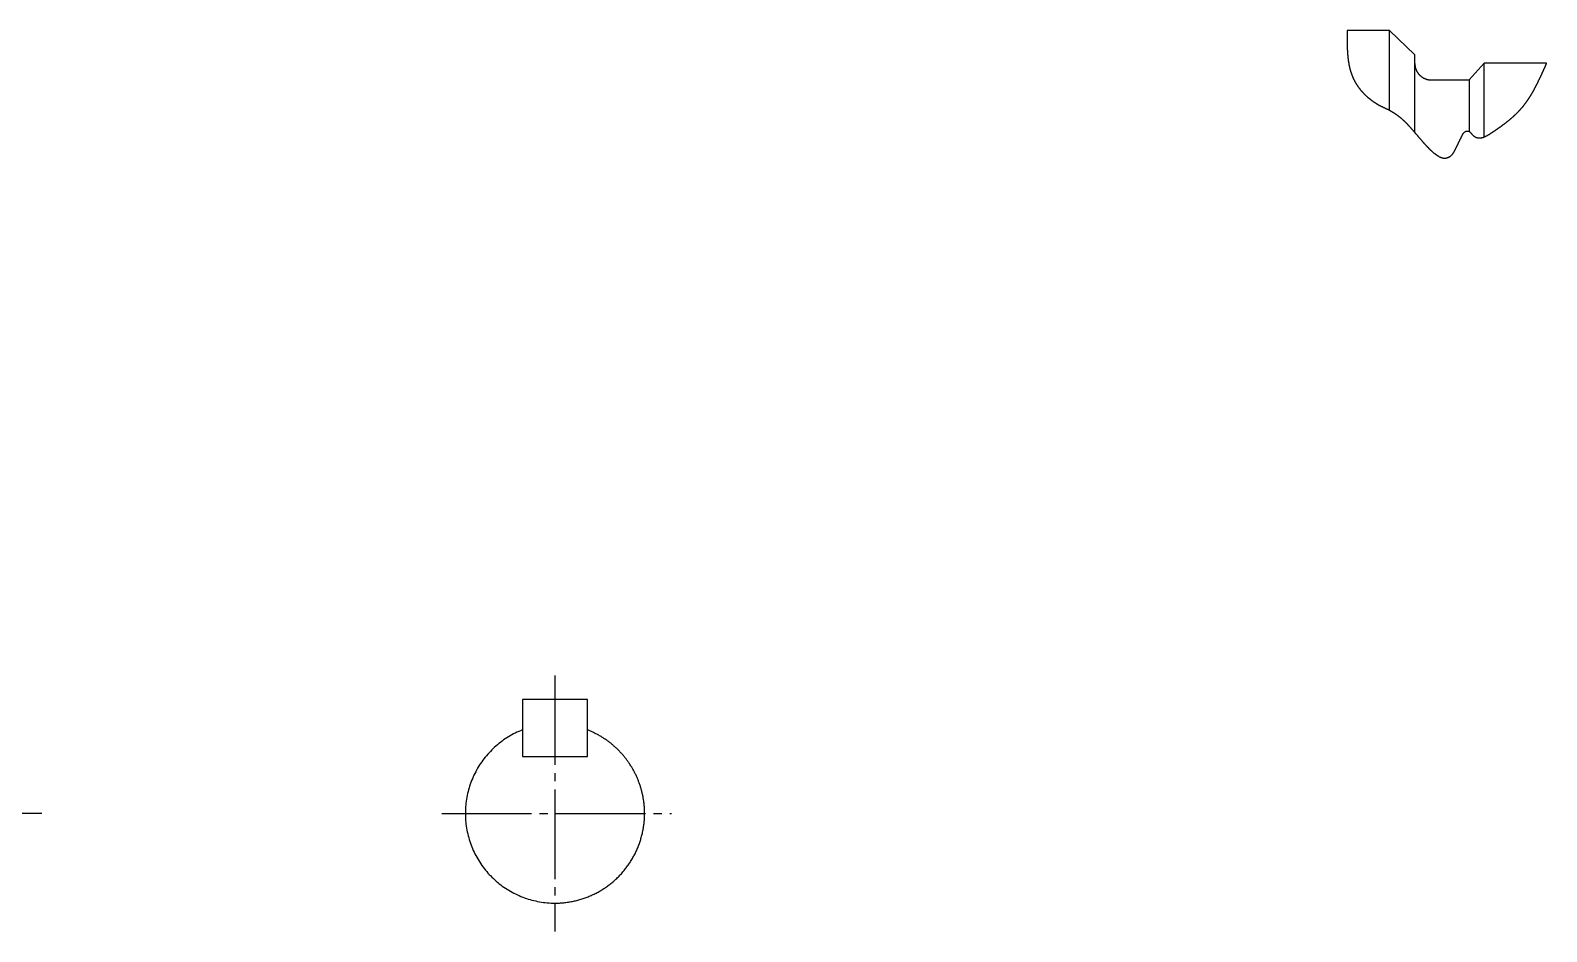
# Model space of a CAD drawing. Extents: x 0 to 671, y 0 to 384.
# Drawn here: x 447 to 633.1, y 50.5 to 161.1 of the extents above; entities that cross this region are included whole.
import ezdxf

# ---------------------------------------------------------------- set-up
doc = ezdxf.new("R2010")
doc.units = 0
doc.linetypes.add('DASH_CENTER', pattern=[14, 11, -1, 1, -1])
doc.layers.get('0').update_dxf_attribs({"linetype": 'CONTINUOUS'})

msp = doc.modelspace()

# ---------------------------------------------------------------- linework, layer by layer
at = {"color": 2, "linetype": 'CONTINUOUS'}
for p, q in [((608.63, 160.17), (608.62, 160.13)), ((608.62, 160.13), (608.62, 160.09)), ((608.62, 160.09), (608.62, 160.05)), ((608.64, 160.9), (608.63, 160.86)), ((608.63, 160.86), (608.63, 160.82)), ((608.63, 160.82), (608.63, 160.78)), ((608.63, 160.78), (608.63, 160.74)), ((608.63, 160.74), (608.63, 160.7)), ((608.63, 160.7), (608.63, 160.66)), ((608.63, 160.66), (608.63, 160.62)), ((608.63, 160.62), (608.63, 160.58)), ((608.63, 160.58), (608.63, 160.54)), ((608.63, 160.54), (608.63, 160.5)), ((608.63, 160.5), (608.63, 160.46)), ((608.63, 160.46), (608.63, 160.42)), ((608.63, 160.42), (608.63, 160.37)), ((608.63, 160.37), (608.63, 160.33)), ((608.63, 160.33), (608.63, 160.29)), ((608.63, 160.29), (608.63, 160.25)), ((608.63, 160.25), (608.63, 160.21)), ((608.63, 160.21), (608.63, 160.17)), ((608.64, 161.1), (608.64, 161.06)), ((608.64, 161.06), (608.64, 161.02)), ((608.64, 161.02), (608.64, 160.98)), ((608.64, 160.98), (608.64, 160.94)), ((608.64, 160.94), (608.64, 160.9)), ((608.62, 160.05), (608.62, 160.01)), ((608.62, 160.01), (608.62, 159.97)), ((608.62, 159.97), (608.62, 159.93)), ((608.62, 159.93), (608.62, 159.89)), ((608.62, 159.89), (608.62, 159.85)), ((608.62, 159.85), (608.62, 159.81)), ((608.62, 159.81), (608.62, 159.77)), ((608.62, 159.77), (608.62, 159.73)), ((608.62, 159.73), (608.62, 159.69)), ((608.62, 159.69), (608.62, 159.65)), ((608.62, 159.65), (608.62, 159.61)), ((608.62, 159.61), (608.62, 159.56)), ((608.62, 159.56), (608.62, 159.52)), ((608.62, 159.52), (608.62, 159.48)), ((608.62, 159.48), (608.63, 159.44)), ((608.63, 159.44), (608.63, 159.4)), ((608.63, 159.4), (608.63, 159.36)), ((608.63, 159.36), (608.63, 159.32)), ((608.63, 159.32), (608.63, 159.28)), ((608.63, 159.28), (608.63, 159.24)), ((608.63, 159.24), (608.63, 159.2)), ((608.63, 159.2), (608.63, 159.16)), ((608.63, 159.16), (608.63, 159.12)), ((608.63, 159.12), (608.63, 159.08)), ((608.63, 159.08), (608.63, 159.04)), ((608.63, 159.04), (608.63, 159)), ((608.63, 159), (608.64, 158.96)), ((608.64, 158.96), (608.64, 158.92)), ((608.64, 158.92), (608.64, 158.88)), ((608.64, 158.88), (608.64, 158.84)), ((608.64, 158.84), (608.64, 158.79)), ((608.64, 158.79), (608.64, 158.75)), ((608.64, 158.75), (608.64, 158.71)), ((608.64, 158.71), (608.65, 158.67)), ((608.65, 158.67), (608.65, 158.63)), ((608.65, 158.63), (608.65, 158.59)), ((608.65, 158.59), (608.65, 158.55)), ((608.65, 158.55), (608.65, 158.51)), ((608.65, 158.51), (608.66, 158.47)), ((608.66, 158.47), (608.66, 158.43)), ((608.66, 158.43), (608.66, 158.39)), ((608.66, 158.39), (608.66, 158.35)), ((608.66, 158.35), (608.67, 158.31)), ((608.67, 158.31), (608.67, 158.27)), ((608.67, 158.27), (608.67, 158.23)), ((608.67, 158.23), (608.68, 158.19)), ((608.68, 158.19), (608.68, 158.15)), ((608.68, 158.15), (608.68, 158.11)), ((608.68, 158.11), (608.69, 158.07)), ((608.69, 158.07), (608.69, 158.03)), ((608.69, 158.03), (608.69, 157.99)), ((608.69, 157.99), (608.7, 157.95)), ((608.7, 157.95), (608.7, 157.91)), ((608.7, 157.91), (608.7, 157.86)), ((608.7, 157.86), (608.71, 157.82)), ((608.71, 157.82), (608.71, 157.78)), ((608.71, 157.78), (608.72, 157.74)), ((608.72, 157.74), (608.72, 157.7)), ((608.72, 157.7), (608.73, 157.66)), ((608.73, 157.66), (608.73, 157.62)), ((608.73, 157.62), (608.74, 157.58)), ((608.74, 157.58), (608.74, 157.54)), ((608.74, 157.54), (608.75, 157.5)), ((608.75, 157.5), (608.75, 157.46)), ((608.75, 157.46), (608.76, 157.42)), ((608.76, 157.42), (608.76, 157.38)), ((608.76, 157.38), (608.77, 157.34)), ((608.77, 157.34), (608.78, 157.3)), ((608.78, 157.3), (608.78, 157.26)), ((608.78, 157.26), (608.79, 157.22)), ((608.79, 157.22), (608.79, 157.18)), ((608.79, 157.18), (608.8, 157.14)), ((608.8, 157.14), (608.81, 157.1)), ((608.81, 157.1), (608.82, 157.06)), ((608.82, 157.06), (608.82, 157.02)), ((608.82, 157.02), (608.83, 156.98)), ((608.83, 156.98), (608.84, 156.94)), ((608.84, 156.94), (608.85, 156.9)), ((608.85, 156.9), (608.85, 156.86)), ((608.85, 156.86), (608.86, 156.82)), ((608.86, 156.82), (608.87, 156.78)), ((608.87, 156.78), (608.88, 156.74)), ((608.88, 156.74), (608.89, 156.7)), ((608.89, 156.7), (608.9, 156.66)), ((608.9, 156.66), (608.9, 156.62)), ((608.9, 156.62), (608.91, 156.58)), ((608.91, 156.58), (608.92, 156.54)), ((608.92, 156.54), (608.93, 156.5)), ((608.93, 156.5), (608.94, 156.47)), ((608.94, 156.47), (608.95, 156.43)), ((608.95, 156.43), (608.96, 156.39)), ((608.96, 156.39), (608.97, 156.35)), ((608.97, 156.35), (608.98, 156.31)), ((632.78, 156.33), (632.8, 156.36)), ((632.8, 156.36), (632.82, 156.4)), ((632.82, 156.4), (632.83, 156.44)), ((632.83, 156.44), (632.85, 156.48)), ((632.85, 156.48), (632.87, 156.51)), ((632.87, 156.51), (632.88, 156.55)), ((632.88, 156.55), (632.9, 156.59)), ((632.9, 156.59), (632.91, 156.62)), ((632.91, 156.62), (632.93, 156.66)), ((632.93, 156.66), (632.95, 156.7)), ((632.95, 156.7), (632.96, 156.73)), ((632.96, 156.73), (632.98, 156.77)), ((632.98, 156.77), (633, 156.81)), ((633, 156.81), (633.01, 156.84)), ((633.01, 156.84), (633.03, 156.88)), ((633.03, 156.88), (633.05, 156.92)), ((633.05, 156.92), (633.06, 156.96)), ((633.06, 156.96), (633.08, 156.99)), ((633.08, 156.99), (633.1, 157.03)), ((633.1, 157.03), (633.11, 157.07)), ((608.98, 156.31), (608.99, 156.27)), ((608.99, 156.27), (609.01, 156.23)), ((609.01, 156.23), (609.02, 156.19)), ((609.02, 156.19), (609.03, 156.15)), ((609.03, 156.15), (609.04, 156.11)), ((609.04, 156.11), (609.05, 156.07)), ((609.05, 156.07), (609.06, 156.03)), ((609.06, 156.03), (609.08, 156)), ((609.08, 156), (609.09, 155.96)), ((609.09, 155.96), (609.1, 155.92)), ((609.1, 155.92), (609.11, 155.88)), ((609.11, 155.88), (609.13, 155.84)), ((609.13, 155.84), (609.14, 155.8)), ((609.14, 155.8), (609.15, 155.76)), ((609.15, 155.76), (609.17, 155.73)), ((609.17, 155.73), (609.18, 155.69)), ((609.18, 155.69), (609.19, 155.65)), ((609.19, 155.65), (609.21, 155.61)), ((609.21, 155.61), (609.22, 155.57)), ((609.22, 155.57), (609.24, 155.54)), ((609.24, 155.54), (609.25, 155.5)), ((609.25, 155.5), (609.27, 155.46)), ((609.27, 155.46), (609.28, 155.42)), ((609.28, 155.42), (609.3, 155.39)), ((609.3, 155.39), (609.32, 155.35)), ((609.32, 155.35), (609.33, 155.31)), ((609.33, 155.31), (609.35, 155.27)), ((609.35, 155.27), (609.37, 155.24)), ((609.37, 155.24), (609.38, 155.2)), ((609.38, 155.2), (609.4, 155.16)), ((609.4, 155.16), (609.42, 155.13)), ((609.42, 155.13), (609.43, 155.09)), ((609.43, 155.09), (609.45, 155.05)), ((609.45, 155.05), (609.47, 155.02)), ((609.47, 155.02), (609.49, 154.98)), ((609.49, 154.98), (609.51, 154.95)), ((609.51, 154.95), (609.53, 154.91)), ((609.53, 154.91), (609.54, 154.87)), ((609.54, 154.87), (609.56, 154.84)), ((609.56, 154.84), (609.58, 154.8)), ((609.58, 154.8), (609.6, 154.77)), ((609.6, 154.77), (609.62, 154.73)), ((609.62, 154.73), (609.64, 154.7)), ((609.64, 154.7), (609.66, 154.66)), ((609.66, 154.66), (609.68, 154.63)), ((609.68, 154.63), (609.71, 154.59)), ((609.71, 154.59), (609.73, 154.56)), ((609.73, 154.56), (609.75, 154.52)), ((609.75, 154.52), (609.77, 154.49)), ((609.77, 154.49), (609.79, 154.45)), ((631.9, 154.46), (631.92, 154.5)), ((631.92, 154.5), (631.93, 154.53)), ((631.93, 154.53), (631.95, 154.57)), ((631.95, 154.57), (631.97, 154.61)), ((631.97, 154.61), (631.99, 154.64)), ((631.99, 154.64), (632.01, 154.68)), ((632.01, 154.68), (632.02, 154.71)), ((632.02, 154.71), (632.04, 154.75)), ((632.04, 154.75), (632.06, 154.79)), ((632.06, 154.79), (632.08, 154.82)), ((632.08, 154.82), (632.1, 154.86)), ((632.1, 154.86), (632.11, 154.9)), ((632.11, 154.9), (632.13, 154.93)), ((632.13, 154.93), (632.15, 154.97)), ((632.15, 154.97), (632.17, 155.01)), ((632.17, 155.01), (632.19, 155.04)), ((632.19, 155.04), (632.2, 155.08)), ((632.2, 155.08), (632.22, 155.12)), ((632.22, 155.12), (632.24, 155.15)), ((632.24, 155.15), (632.26, 155.19)), ((632.26, 155.19), (632.27, 155.22)), ((632.27, 155.22), (632.29, 155.26)), ((632.29, 155.26), (632.31, 155.3)), ((632.31, 155.3), (632.32, 155.33)), ((632.32, 155.33), (632.34, 155.37)), ((632.34, 155.37), (632.36, 155.41)), ((632.36, 155.41), (632.38, 155.44)), ((632.38, 155.44), (632.39, 155.48)), ((632.39, 155.48), (632.41, 155.52)), ((632.41, 155.52), (632.43, 155.55)), ((632.43, 155.55), (632.45, 155.59)), ((632.45, 155.59), (632.46, 155.63)), ((632.46, 155.63), (632.48, 155.66)), ((632.48, 155.66), (632.5, 155.7)), ((632.5, 155.7), (632.51, 155.74)), ((632.51, 155.74), (632.53, 155.77)), ((632.53, 155.77), (632.55, 155.81)), ((632.55, 155.81), (632.56, 155.85)), ((632.56, 155.85), (632.58, 155.89)), ((632.58, 155.89), (632.6, 155.92)), ((632.6, 155.92), (632.61, 155.96)), ((632.61, 155.96), (632.63, 156)), ((632.63, 156), (632.65, 156.03)), ((632.65, 156.03), (632.67, 156.07)), ((632.67, 156.07), (632.68, 156.11)), ((632.68, 156.11), (632.7, 156.14)), ((632.7, 156.14), (632.72, 156.18)), ((632.72, 156.18), (632.73, 156.22)), ((632.73, 156.22), (632.75, 156.25)), ((632.75, 156.25), (632.77, 156.29)), ((632.77, 156.29), (632.78, 156.33)), ((609.79, 154.45), (609.81, 154.42)), ((609.81, 154.42), (609.84, 154.39)), ((609.84, 154.39), (609.86, 154.35)), ((609.86, 154.35), (609.88, 154.32)), ((609.88, 154.32), (609.9, 154.28)), ((609.9, 154.28), (609.93, 154.25)), ((609.93, 154.25), (609.95, 154.22)), ((609.95, 154.22), (609.97, 154.18)), ((609.97, 154.18), (610, 154.15)), ((610, 154.15), (610.02, 154.12)), ((610.02, 154.12), (610.05, 154.09)), ((610.05, 154.09), (610.07, 154.05)), ((610.07, 154.05), (610.09, 154.02)), ((610.09, 154.02), (610.12, 153.99)), ((610.12, 153.99), (610.14, 153.96)), ((610.14, 153.96), (610.17, 153.92)), ((610.17, 153.92), (610.19, 153.89)), ((610.19, 153.89), (610.22, 153.86)), ((610.22, 153.86), (610.24, 153.83)), ((610.24, 153.83), (610.27, 153.8)), ((610.27, 153.8), (610.3, 153.77)), ((610.3, 153.77), (610.32, 153.73)), ((610.32, 153.73), (610.35, 153.7)), ((610.35, 153.7), (610.38, 153.67)), ((610.38, 153.67), (610.4, 153.64)), ((610.4, 153.64), (610.43, 153.61)), ((610.43, 153.61), (610.46, 153.58)), ((610.46, 153.58), (610.48, 153.55)), ((610.48, 153.55), (610.51, 153.52)), ((610.51, 153.52), (610.54, 153.49)), ((610.54, 153.49), (610.57, 153.46)), ((610.57, 153.46), (610.59, 153.43)), ((610.59, 153.43), (610.62, 153.4)), ((610.62, 153.4), (610.65, 153.37)), ((610.65, 153.37), (610.68, 153.34)), ((610.68, 153.34), (610.71, 153.31)), ((610.71, 153.31), (610.74, 153.28)), ((610.74, 153.28), (610.76, 153.25)), ((610.76, 153.25), (610.79, 153.23)), ((610.79, 153.23), (610.82, 153.2)), ((610.82, 153.2), (610.85, 153.17)), ((610.85, 153.17), (610.88, 153.14)), ((610.88, 153.14), (610.91, 153.11)), ((610.91, 153.11), (610.94, 153.08)), ((610.94, 153.08), (610.97, 153.06)), ((610.97, 153.06), (611, 153.03)), ((611, 153.03), (611.03, 153)), ((611.03, 153), (611.06, 152.97)), ((611.06, 152.97), (611.09, 152.95)), ((611.09, 152.95), (611.12, 152.92)), ((611.12, 152.92), (611.15, 152.89)), ((611.15, 152.89), (611.18, 152.87)), ((611.18, 152.87), (611.21, 152.84)), ((611.21, 152.84), (611.25, 152.81)), ((611.25, 152.81), (611.28, 152.79)), ((611.28, 152.79), (611.31, 152.76)), ((611.31, 152.76), (611.34, 152.74)), ((611.34, 152.74), (611.37, 152.71)), ((611.37, 152.71), (611.4, 152.69)), ((611.4, 152.69), (611.43, 152.66)), ((611.43, 152.66), (611.47, 152.63)), ((611.47, 152.63), (611.5, 152.61)), ((630.82, 152.6), (630.85, 152.63)), ((630.85, 152.63), (630.87, 152.66)), ((630.87, 152.66), (630.89, 152.7)), ((630.89, 152.7), (630.91, 152.73)), ((630.91, 152.73), (630.93, 152.77)), ((630.93, 152.77), (630.96, 152.8)), ((630.96, 152.8), (630.98, 152.83)), ((630.98, 152.83), (631, 152.87)), ((631, 152.87), (631.02, 152.9)), ((631.02, 152.9), (631.04, 152.94)), ((631.04, 152.94), (631.07, 152.97)), ((631.07, 152.97), (631.09, 153.01)), ((631.09, 153.01), (631.11, 153.04)), ((631.11, 153.04), (631.13, 153.07)), ((631.13, 153.07), (631.15, 153.11)), ((631.15, 153.11), (631.17, 153.14)), ((631.17, 153.14), (631.19, 153.18)), ((631.19, 153.18), (631.21, 153.21)), ((631.21, 153.21), (631.23, 153.25)), ((631.23, 153.25), (631.26, 153.28)), ((631.26, 153.28), (631.28, 153.32)), ((631.28, 153.32), (631.3, 153.35)), ((631.3, 153.35), (631.32, 153.39)), ((631.32, 153.39), (631.34, 153.42)), ((631.34, 153.42), (631.36, 153.46)), ((631.36, 153.46), (631.38, 153.49)), ((631.38, 153.49), (631.4, 153.53)), ((631.4, 153.53), (631.42, 153.56)), ((631.42, 153.56), (631.44, 153.6)), ((631.44, 153.6), (631.46, 153.64)), ((631.46, 153.64), (631.48, 153.67)), ((631.48, 153.67), (631.5, 153.71)), ((631.5, 153.71), (631.52, 153.74)), ((631.52, 153.74), (631.54, 153.78)), ((631.54, 153.78), (631.56, 153.81)), ((631.56, 153.81), (631.58, 153.85)), ((631.58, 153.85), (631.6, 153.88)), ((631.6, 153.88), (631.61, 153.92)), ((631.61, 153.92), (631.63, 153.96)), ((631.63, 153.96), (631.65, 153.99)), ((631.65, 153.99), (631.67, 154.03)), ((631.67, 154.03), (631.69, 154.06)), ((631.69, 154.06), (631.71, 154.1)), ((631.71, 154.1), (631.73, 154.14)), ((631.73, 154.14), (631.75, 154.17)), ((631.75, 154.17), (631.77, 154.21)), ((631.77, 154.21), (631.79, 154.24)), ((631.79, 154.24), (631.8, 154.28)), ((631.8, 154.28), (631.82, 154.32)), ((631.82, 154.32), (631.84, 154.35)), ((631.84, 154.35), (631.86, 154.39)), ((631.86, 154.39), (631.88, 154.42)), ((631.88, 154.42), (631.9, 154.46)), ((611.5, 152.61), (611.53, 152.59)), ((611.53, 152.59), (611.56, 152.56)), ((611.56, 152.56), (611.6, 152.54)), ((611.6, 152.54), (611.63, 152.51)), ((611.63, 152.51), (611.66, 152.49)), ((611.66, 152.49), (611.69, 152.46)), ((611.69, 152.46), (611.73, 152.44)), ((611.73, 152.44), (611.76, 152.42)), ((611.76, 152.42), (611.79, 152.39)), ((611.79, 152.39), (611.83, 152.37)), ((611.83, 152.37), (611.86, 152.35)), ((611.86, 152.35), (611.89, 152.32)), ((611.89, 152.32), (611.93, 152.3)), ((611.93, 152.3), (611.96, 152.28)), ((611.96, 152.28), (611.99, 152.26)), ((611.99, 152.26), (612.03, 152.23)), ((612.03, 152.23), (612.06, 152.21)), ((612.06, 152.21), (612.1, 152.19)), ((612.1, 152.19), (612.13, 152.17)), ((612.13, 152.17), (612.17, 152.15)), ((612.17, 152.15), (612.2, 152.13)), ((612.2, 152.13), (612.24, 152.1)), ((612.24, 152.1), (612.27, 152.08)), ((612.27, 152.08), (612.3, 152.06)), ((612.3, 152.06), (612.34, 152.04)), ((612.34, 152.04), (612.37, 152.02)), ((612.37, 152.02), (612.41, 152)), ((612.41, 152), (612.45, 151.98)), ((612.45, 151.98), (612.48, 151.96)), ((612.48, 151.96), (612.52, 151.94)), ((612.52, 151.94), (612.55, 151.92)), ((612.55, 151.92), (612.59, 151.9)), ((612.59, 151.9), (612.62, 151.89)), ((612.62, 151.89), (612.66, 151.87)), ((612.66, 151.87), (612.69, 151.85)), ((612.69, 151.85), (612.73, 151.83)), ((612.73, 151.83), (612.77, 151.81)), ((612.77, 151.81), (612.8, 151.79)), ((612.8, 151.79), (612.84, 151.77)), ((612.84, 151.77), (612.88, 151.76)), ((612.88, 151.76), (612.91, 151.74)), ((612.91, 151.74), (612.95, 151.72)), ((612.95, 151.72), (612.98, 151.7)), ((612.98, 151.7), (613.02, 151.69)), ((613.02, 151.69), (613.06, 151.67)), ((613.06, 151.67), (613.09, 151.65)), ((613.09, 151.65), (613.13, 151.63)), ((613.13, 151.63), (613.17, 151.62)), ((613.17, 151.62), (613.2, 151.6)), ((613.2, 151.6), (613.24, 151.58)), ((613.24, 151.58), (613.28, 151.56)), ((613.28, 151.56), (613.31, 151.55)), ((613.31, 151.55), (613.35, 151.53)), ((613.35, 151.53), (613.39, 151.51)), ((613.39, 151.51), (613.42, 151.49)), ((613.42, 151.49), (613.46, 151.48)), ((613.46, 151.48), (613.5, 151.46)), ((613.5, 151.46), (613.53, 151.44)), ((613.53, 151.44), (613.57, 151.42)), ((613.57, 151.42), (613.61, 151.41)), ((613.61, 151.41), (613.64, 151.39)), ((613.64, 151.39), (613.68, 151.37)), ((613.68, 151.37), (613.71, 151.35)), ((613.71, 151.35), (613.75, 151.33)), ((613.75, 151.33), (613.79, 151.31)), ((613.79, 151.31), (613.82, 151.29)), ((613.82, 151.29), (613.86, 151.28)), ((613.86, 151.28), (613.89, 151.26)), ((613.89, 151.26), (613.93, 151.24)), ((613.93, 151.24), (613.96, 151.22)), ((613.96, 151.22), (614, 151.2)), ((614, 151.2), (614.04, 151.18)), ((614.04, 151.18), (614.07, 151.16)), ((614.07, 151.16), (614.11, 151.14)), ((614.11, 151.14), (614.14, 151.12)), ((614.14, 151.12), (614.17, 151.09)), ((614.17, 151.09), (614.21, 151.07)), ((614.21, 151.07), (614.24, 151.05)), ((614.24, 151.05), (614.28, 151.03)), ((614.28, 151.03), (614.31, 151.01)), ((614.31, 151.01), (614.35, 150.99)), ((614.35, 150.99), (614.38, 150.96)), ((614.38, 150.96), (614.41, 150.94)), ((614.41, 150.94), (614.45, 150.92)), ((614.45, 150.92), (614.48, 150.9)), ((614.48, 150.9), (614.52, 150.87)), ((614.52, 150.87), (614.55, 150.85)), ((614.55, 150.85), (614.58, 150.83)), ((614.58, 150.83), (614.62, 150.81)), ((614.62, 150.81), (614.65, 150.78)), ((614.65, 150.78), (614.68, 150.76)), ((614.68, 150.76), (614.72, 150.73)), ((629.25, 150.75), (629.28, 150.78)), ((629.28, 150.78), (629.31, 150.8)), ((629.31, 150.8), (629.34, 150.83)), ((629.34, 150.83), (629.37, 150.86)), ((629.37, 150.86), (629.4, 150.89)), ((629.4, 150.89), (629.43, 150.92)), ((629.43, 150.92), (629.46, 150.95)), ((629.46, 150.95), (629.48, 150.97)), ((629.48, 150.97), (629.51, 151)), ((629.51, 151), (629.54, 151.03)), ((629.54, 151.03), (629.57, 151.06)), ((629.57, 151.06), (629.6, 151.09)), ((629.6, 151.09), (629.63, 151.12)), ((629.63, 151.12), (629.66, 151.15)), ((629.66, 151.15), (629.68, 151.18)), ((629.68, 151.18), (629.71, 151.21)), ((629.71, 151.21), (629.74, 151.24)), ((629.74, 151.24), (629.77, 151.27)), ((629.77, 151.27), (629.79, 151.29)), ((629.79, 151.29), (629.82, 151.32)), ((629.82, 151.32), (629.85, 151.35)), ((629.85, 151.35), (629.88, 151.38)), ((629.88, 151.38), (629.9, 151.41)), ((629.9, 151.41), (629.93, 151.44)), ((629.93, 151.44), (629.96, 151.48)), ((629.96, 151.48), (629.98, 151.51)), ((629.98, 151.51), (630.01, 151.54)), ((630.01, 151.54), (630.04, 151.57)), ((630.04, 151.57), (630.06, 151.6)), ((630.06, 151.6), (630.09, 151.63)), ((630.09, 151.63), (630.12, 151.66)), ((630.12, 151.66), (630.14, 151.69)), ((630.14, 151.69), (630.17, 151.72)), ((630.17, 151.72), (630.19, 151.75)), ((630.19, 151.75), (630.22, 151.78)), ((630.22, 151.78), (630.25, 151.81)), ((630.25, 151.81), (630.27, 151.85)), ((630.27, 151.85), (630.3, 151.88)), ((630.3, 151.88), (630.32, 151.91)), ((630.32, 151.91), (630.35, 151.94)), ((630.35, 151.94), (630.37, 151.97)), ((630.37, 151.97), (630.4, 152.01)), ((630.4, 152.01), (630.42, 152.04)), ((630.42, 152.04), (630.45, 152.07)), ((630.45, 152.07), (630.47, 152.1)), ((630.47, 152.1), (630.49, 152.13)), ((630.49, 152.13), (630.52, 152.17)), ((630.52, 152.17), (630.54, 152.2)), ((630.54, 152.2), (630.57, 152.23)), ((630.57, 152.23), (630.59, 152.26)), ((630.59, 152.26), (630.61, 152.3)), ((630.61, 152.3), (630.64, 152.33)), ((630.64, 152.33), (630.66, 152.36)), ((630.66, 152.36), (630.69, 152.4)), ((630.69, 152.4), (630.71, 152.43)), ((630.71, 152.43), (630.73, 152.46)), ((630.73, 152.46), (630.75, 152.5)), ((630.75, 152.5), (630.78, 152.53)), ((630.78, 152.53), (630.8, 152.56)), ((630.8, 152.56), (630.82, 152.6)), ((614.72, 150.73), (614.75, 150.71)), ((614.75, 150.71), (614.78, 150.69)), ((614.78, 150.69), (614.81, 150.66)), ((614.81, 150.66), (614.85, 150.64)), ((614.85, 150.64), (614.88, 150.61)), ((614.88, 150.61), (614.91, 150.59)), ((614.91, 150.59), (614.94, 150.56)), ((614.94, 150.56), (614.98, 150.54)), ((614.98, 150.54), (615.01, 150.51)), ((615.01, 150.51), (615.04, 150.49)), ((615.04, 150.49), (615.07, 150.46)), ((615.07, 150.46), (615.1, 150.44)), ((615.1, 150.44), (615.13, 150.41)), ((615.13, 150.41), (615.16, 150.39)), ((615.16, 150.39), (615.2, 150.36)), ((615.2, 150.36), (615.23, 150.33)), ((615.23, 150.33), (615.26, 150.31)), ((615.26, 150.31), (615.29, 150.28)), ((615.29, 150.28), (615.32, 150.25)), ((615.32, 150.25), (615.35, 150.23)), ((615.35, 150.23), (615.38, 150.2)), ((615.38, 150.2), (615.41, 150.17)), ((615.41, 150.17), (615.44, 150.15)), ((615.44, 150.15), (615.47, 150.12)), ((615.47, 150.12), (615.5, 150.09)), ((615.5, 150.09), (615.53, 150.06)), ((615.53, 150.06), (615.56, 150.04)), ((615.56, 150.04), (615.59, 150.01)), ((615.59, 150.01), (615.62, 149.98)), ((615.62, 149.98), (615.65, 149.95)), ((615.65, 149.95), (615.68, 149.92)), ((615.68, 149.92), (615.71, 149.9)), ((615.71, 149.9), (615.74, 149.87)), ((615.74, 149.87), (615.77, 149.84)), ((615.77, 149.84), (615.79, 149.81)), ((615.79, 149.81), (615.82, 149.78)), ((615.82, 149.78), (615.85, 149.75)), ((615.85, 149.75), (615.88, 149.73)), ((615.88, 149.73), (615.91, 149.7)), ((615.91, 149.7), (615.94, 149.67)), ((615.94, 149.67), (615.97, 149.64)), ((615.97, 149.64), (615.99, 149.61)), ((615.99, 149.61), (616.02, 149.58)), ((616.02, 149.58), (616.05, 149.55)), ((616.05, 149.55), (616.08, 149.52)), ((616.08, 149.52), (616.11, 149.49)), ((616.11, 149.49), (616.13, 149.46)), ((616.13, 149.46), (616.16, 149.43)), ((616.16, 149.43), (616.19, 149.4)), ((616.19, 149.4), (616.22, 149.37)), ((616.22, 149.37), (616.24, 149.34)), ((616.24, 149.34), (616.27, 149.31)), ((616.27, 149.31), (616.3, 149.28)), ((616.3, 149.28), (616.33, 149.25)), ((616.33, 149.25), (616.35, 149.22)), ((616.35, 149.22), (616.38, 149.19)), ((616.38, 149.19), (616.41, 149.16)), ((616.41, 149.16), (616.43, 149.13)), ((616.43, 149.13), (616.46, 149.1)), ((616.46, 149.1), (616.49, 149.07)), ((616.49, 149.07), (616.51, 149.04)), ((616.51, 149.04), (616.54, 149.01)), ((616.54, 149.01), (616.57, 148.98)), ((616.57, 148.98), (616.6, 148.95)), ((616.6, 148.95), (616.62, 148.92)), ((616.62, 148.92), (616.65, 148.89)), ((626.9, 148.89), (626.93, 148.92)), ((626.93, 148.92), (626.96, 148.94)), ((626.96, 148.94), (627, 148.96)), ((627, 148.96), (627.03, 148.98)), ((627.03, 148.98), (627.06, 149.01)), ((627.06, 149.01), (627.1, 149.03)), ((627.1, 149.03), (627.13, 149.05)), ((627.13, 149.05), (627.16, 149.08)), ((627.16, 149.08), (627.2, 149.1)), ((627.2, 149.1), (627.23, 149.12)), ((627.23, 149.12), (627.26, 149.15)), ((627.26, 149.15), (627.29, 149.17)), ((627.29, 149.17), (627.33, 149.19)), ((627.33, 149.19), (627.36, 149.22)), ((627.36, 149.22), (627.39, 149.24)), ((627.39, 149.24), (627.43, 149.26)), ((627.43, 149.26), (627.46, 149.29)), ((627.46, 149.29), (627.49, 149.31)), ((627.49, 149.31), (627.53, 149.34)), ((627.53, 149.34), (627.56, 149.36)), ((627.56, 149.36), (627.59, 149.38)), ((627.59, 149.38), (627.62, 149.41)), ((627.62, 149.41), (627.66, 149.43)), ((627.66, 149.43), (627.69, 149.45)), ((627.69, 149.45), (627.72, 149.48)), ((627.72, 149.48), (627.75, 149.5)), ((627.75, 149.5), (627.79, 149.53)), ((627.79, 149.53), (627.82, 149.55)), ((627.82, 149.55), (627.85, 149.58)), ((627.85, 149.58), (627.88, 149.6)), ((627.88, 149.6), (627.92, 149.62)), ((627.92, 149.62), (627.95, 149.65)), ((627.95, 149.65), (627.98, 149.67)), ((627.98, 149.67), (628.01, 149.7)), ((628.01, 149.7), (628.05, 149.72)), ((628.05, 149.72), (628.08, 149.75)), ((628.08, 149.75), (628.11, 149.77)), ((628.11, 149.77), (628.14, 149.8)), ((628.14, 149.8), (628.17, 149.82)), ((628.17, 149.82), (628.21, 149.85)), ((628.21, 149.85), (628.24, 149.87)), ((628.24, 149.87), (628.27, 149.9)), ((628.27, 149.9), (628.3, 149.92)), ((628.3, 149.92), (628.33, 149.95)), ((628.33, 149.95), (628.36, 149.97)), ((628.36, 149.97), (628.4, 150)), ((628.4, 150), (628.43, 150.03)), ((628.43, 150.03), (628.46, 150.05)), ((628.46, 150.05), (628.49, 150.08)), ((628.49, 150.08), (628.52, 150.1)), ((628.52, 150.1), (628.55, 150.13)), ((628.55, 150.13), (628.58, 150.15)), ((628.58, 150.15), (628.61, 150.18)), ((628.61, 150.18), (628.65, 150.21)), ((628.65, 150.21), (628.68, 150.23)), ((628.68, 150.23), (628.71, 150.26)), ((628.71, 150.26), (628.74, 150.29)), ((628.74, 150.29), (628.77, 150.31)), ((628.77, 150.31), (628.8, 150.34)), ((628.8, 150.34), (628.83, 150.37)), ((628.83, 150.37), (628.86, 150.39)), ((628.86, 150.39), (628.89, 150.42)), ((628.89, 150.42), (628.92, 150.45)), ((628.92, 150.45), (628.95, 150.47)), ((628.95, 150.47), (628.98, 150.5)), ((628.98, 150.5), (629.01, 150.53)), ((629.01, 150.53), (629.04, 150.55)), ((629.04, 150.55), (629.07, 150.58)), ((629.07, 150.58), (629.1, 150.61)), ((629.1, 150.61), (629.13, 150.64)), ((629.13, 150.64), (629.16, 150.66)), ((629.16, 150.66), (629.19, 150.69)), ((629.19, 150.69), (629.22, 150.72)), ((629.22, 150.72), (629.25, 150.75)), ((616.65, 148.89), (616.68, 148.86)), ((616.68, 148.86), (616.7, 148.83)), ((616.7, 148.83), (616.73, 148.8)), ((616.73, 148.8), (616.75, 148.77)), ((616.75, 148.77), (616.78, 148.74)), ((616.78, 148.74), (616.81, 148.71)), ((616.81, 148.71), (616.83, 148.68)), ((616.83, 148.68), (616.86, 148.64)), ((616.86, 148.64), (616.89, 148.61)), ((616.89, 148.61), (616.91, 148.58)), ((616.91, 148.58), (616.94, 148.55)), ((616.94, 148.55), (616.97, 148.52)), ((616.97, 148.52), (616.99, 148.49)), ((616.99, 148.49), (617.02, 148.46)), ((617.02, 148.46), (617.04, 148.43)), ((617.04, 148.43), (617.07, 148.4)), ((617.07, 148.4), (617.1, 148.37)), ((617.1, 148.37), (617.12, 148.34)), ((617.12, 148.34), (617.15, 148.31)), ((617.15, 148.31), (617.18, 148.27)), ((617.18, 148.27), (617.2, 148.24)), ((617.2, 148.24), (617.23, 148.21)), ((617.23, 148.21), (617.25, 148.18)), ((617.25, 148.18), (617.28, 148.15)), ((617.28, 148.15), (617.31, 148.12)), ((617.31, 148.12), (617.33, 148.09)), ((617.33, 148.09), (617.36, 148.06)), ((617.36, 148.06), (617.38, 148.03)), ((617.38, 148.03), (617.41, 148)), ((617.41, 148), (617.44, 147.97)), ((617.44, 147.97), (617.46, 147.93)), ((617.46, 147.93), (617.49, 147.9)), ((617.49, 147.9), (617.52, 147.87)), ((617.52, 147.87), (617.54, 147.84)), ((617.54, 147.84), (617.57, 147.81)), ((617.57, 147.81), (617.6, 147.78)), ((617.6, 147.78), (617.62, 147.75)), ((617.62, 147.75), (617.65, 147.72)), ((617.65, 147.72), (617.67, 147.69)), ((617.67, 147.69), (617.7, 147.66)), ((617.7, 147.66), (617.73, 147.63)), ((617.73, 147.63), (617.75, 147.6)), ((617.75, 147.6), (617.78, 147.57)), ((617.78, 147.57), (617.81, 147.54)), ((617.81, 147.54), (617.83, 147.5)), ((617.83, 147.5), (617.86, 147.47)), ((617.86, 147.47), (617.89, 147.44)), ((617.89, 147.44), (617.91, 147.41)), ((617.91, 147.41), (617.94, 147.38)), ((617.94, 147.38), (617.97, 147.35)), ((617.97, 147.35), (617.99, 147.32)), ((617.99, 147.32), (618.02, 147.29)), ((618.02, 147.29), (618.05, 147.26)), ((618.05, 147.26), (618.08, 147.23)), ((618.08, 147.23), (618.1, 147.2)), ((618.1, 147.2), (618.13, 147.17)), ((618.13, 147.17), (618.16, 147.14)), ((618.16, 147.14), (618.18, 147.11)), ((618.18, 147.11), (618.21, 147.08)), ((618.21, 147.08), (618.24, 147.05)), ((618.24, 147.05), (618.27, 147.02)), ((622.16, 147.01), (622.17, 147.04)), ((622.17, 147.04), (622.19, 147.08)), ((622.19, 147.08), (622.21, 147.12)), ((622.21, 147.12), (622.23, 147.15)), ((622.23, 147.15), (622.24, 147.19)), ((622.24, 147.19), (622.26, 147.23)), ((622.26, 147.23), (622.28, 147.26)), ((622.28, 147.26), (622.3, 147.3)), ((622.3, 147.3), (622.31, 147.33)), ((622.31, 147.33), (622.33, 147.37)), ((622.33, 147.37), (622.35, 147.41)), ((622.35, 147.41), (622.37, 147.44)), ((622.37, 147.44), (622.38, 147.48)), ((622.38, 147.48), (622.4, 147.51)), ((622.4, 147.51), (622.42, 147.55)), ((622.42, 147.55), (622.44, 147.58)), ((622.44, 147.58), (622.45, 147.62)), ((622.45, 147.62), (622.47, 147.66)), ((622.47, 147.66), (622.49, 147.69)), ((622.49, 147.69), (622.51, 147.73)), ((622.51, 147.73), (622.53, 147.76)), ((622.53, 147.76), (622.54, 147.8)), ((622.54, 147.8), (622.56, 147.84)), ((622.56, 147.84), (622.58, 147.87)), ((622.58, 147.87), (622.6, 147.91)), ((622.6, 147.91), (622.62, 147.95)), ((622.62, 147.95), (622.63, 147.98)), ((622.63, 147.98), (622.65, 148.02)), ((622.65, 148.02), (622.67, 148.06)), ((622.67, 148.06), (622.69, 148.1)), ((622.69, 148.1), (622.71, 148.13)), ((622.71, 148.13), (622.73, 148.17)), ((622.73, 148.17), (622.74, 148.21)), ((622.74, 148.21), (622.76, 148.25)), ((622.76, 148.25), (622.78, 148.29)), ((622.78, 148.29), (622.8, 148.32)), ((622.8, 148.32), (622.82, 148.36)), ((622.82, 148.36), (622.84, 148.4)), ((622.84, 148.4), (622.87, 148.43)), ((622.87, 148.43), (622.89, 148.46)), ((622.89, 148.46), (622.91, 148.5)), ((622.91, 148.5), (622.94, 148.53)), ((622.94, 148.53), (622.97, 148.56)), ((622.97, 148.56), (622.99, 148.59)), ((622.99, 148.59), (623.02, 148.61)), ((623.02, 148.61), (623.06, 148.64)), ((623.06, 148.64), (623.09, 148.66)), ((623.09, 148.66), (623.13, 148.68)), ((623.13, 148.68), (623.16, 148.7)), ((623.16, 148.7), (623.2, 148.71)), ((623.2, 148.71), (623.24, 148.72)), ((623.24, 148.72), (623.28, 148.73)), ((623.28, 148.73), (623.33, 148.74)), ((623.33, 148.74), (623.37, 148.74)), ((623.37, 148.74), (623.41, 148.74)), ((623.41, 148.74), (623.45, 148.74)), ((623.45, 148.74), (623.49, 148.73)), ((623.49, 148.73), (623.53, 148.72)), ((623.53, 148.72), (623.57, 148.71)), ((623.57, 148.71), (623.61, 148.69)), ((623.61, 148.69), (623.64, 148.67)), ((623.64, 148.67), (623.67, 148.65)), ((623.67, 148.65), (623.7, 148.62)), ((623.7, 148.62), (623.73, 148.6)), ((623.73, 148.6), (623.76, 148.57)), ((623.76, 148.57), (623.79, 148.54)), ((623.79, 148.54), (623.82, 148.5)), ((623.82, 148.5), (623.84, 148.47)), ((623.84, 148.47), (623.87, 148.44)), ((623.87, 148.44), (623.9, 148.41)), ((623.9, 148.41), (623.92, 148.37)), ((623.92, 148.37), (623.95, 148.34)), ((623.95, 148.34), (623.98, 148.31)), ((623.98, 148.31), (624.01, 148.28)), ((624.01, 148.28), (624.03, 148.25)), ((624.03, 148.25), (624.06, 148.22)), ((624.06, 148.22), (624.09, 148.2)), ((624.09, 148.2), (624.12, 148.17)), ((624.12, 148.17), (624.15, 148.14)), ((624.15, 148.14), (624.18, 148.12)), ((624.18, 148.12), (624.22, 148.1)), ((624.22, 148.1), (624.25, 148.07)), ((624.25, 148.07), (624.29, 148.05)), ((624.29, 148.05), (624.32, 148.03)), ((624.32, 148.03), (624.36, 148.02)), ((624.36, 148.02), (624.39, 148)), ((624.39, 148), (624.43, 147.98)), ((624.43, 147.98), (624.47, 147.97)), ((624.47, 147.97), (624.51, 147.96)), ((624.51, 147.96), (624.55, 147.95)), ((624.55, 147.95), (624.59, 147.94)), ((624.59, 147.94), (624.63, 147.93)), ((624.63, 147.93), (624.67, 147.92)), ((624.67, 147.92), (624.71, 147.91)), ((624.71, 147.91), (624.75, 147.91)), ((624.75, 147.91), (624.8, 147.91)), ((624.8, 147.91), (624.84, 147.9)), ((624.84, 147.9), (624.88, 147.9)), ((624.88, 147.9), (624.92, 147.9)), ((624.92, 147.9), (624.96, 147.9)), ((624.96, 147.9), (625, 147.91)), ((625, 147.91), (625.04, 147.91)), ((625.04, 147.91), (625.08, 147.92)), ((625.08, 147.92), (625.12, 147.92)), ((625.12, 147.92), (625.16, 147.93)), ((625.16, 147.93), (625.2, 147.94)), ((625.2, 147.94), (625.24, 147.95)), ((625.24, 147.95), (625.28, 147.96)), ((625.28, 147.96), (625.32, 147.97)), ((625.32, 147.97), (625.36, 147.99)), ((625.36, 147.99), (625.4, 148)), ((625.4, 148), (625.44, 148.02)), ((625.44, 148.02), (625.47, 148.03)), ((625.47, 148.03), (625.51, 148.05)), ((625.51, 148.05), (625.55, 148.06)), ((625.55, 148.06), (625.59, 148.08)), ((625.59, 148.08), (625.62, 148.1)), ((625.62, 148.1), (625.66, 148.12)), ((625.66, 148.12), (625.7, 148.14)), ((625.7, 148.14), (625.73, 148.15)), ((625.73, 148.15), (625.77, 148.17)), ((625.77, 148.17), (625.8, 148.19)), ((625.8, 148.19), (625.84, 148.21)), ((625.84, 148.21), (625.88, 148.23)), ((625.88, 148.23), (625.91, 148.25)), ((625.91, 148.25), (625.95, 148.27)), ((625.95, 148.27), (625.98, 148.3)), ((625.98, 148.3), (626.02, 148.32)), ((626.02, 148.32), (626.05, 148.34)), ((626.05, 148.34), (626.09, 148.36)), ((626.09, 148.36), (626.12, 148.38)), ((626.12, 148.38), (626.16, 148.4)), ((626.16, 148.4), (626.19, 148.42)), ((626.19, 148.42), (626.22, 148.44)), ((626.22, 148.44), (626.26, 148.47)), ((626.26, 148.47), (626.29, 148.49)), ((626.29, 148.49), (626.33, 148.51)), ((626.33, 148.51), (626.36, 148.53)), ((626.36, 148.53), (626.39, 148.55)), ((626.39, 148.55), (626.43, 148.58)), ((626.43, 148.58), (626.46, 148.6)), ((626.46, 148.6), (626.5, 148.62)), ((626.5, 148.62), (626.53, 148.64)), ((626.53, 148.64), (626.56, 148.67)), ((626.56, 148.67), (626.6, 148.69)), ((626.6, 148.69), (626.63, 148.71)), ((626.63, 148.71), (626.66, 148.73)), ((626.66, 148.73), (626.7, 148.76)), ((626.7, 148.76), (626.73, 148.78)), ((626.73, 148.78), (626.76, 148.8)), ((626.76, 148.8), (626.8, 148.82)), ((626.8, 148.82), (626.83, 148.85)), ((626.83, 148.85), (626.86, 148.87)), ((626.86, 148.87), (626.9, 148.89)), ((618.27, 147.02), (618.29, 146.99)), ((618.29, 146.99), (618.32, 146.96)), ((618.32, 146.96), (618.35, 146.93)), ((618.35, 146.93), (618.38, 146.9)), ((618.38, 146.9), (618.41, 146.87)), ((618.41, 146.87), (618.43, 146.84)), ((618.43, 146.84), (618.46, 146.81)), ((618.46, 146.81), (618.49, 146.78)), ((618.49, 146.78), (618.52, 146.76)), ((618.52, 146.76), (618.55, 146.73)), ((618.55, 146.73), (618.57, 146.7)), ((618.57, 146.7), (618.6, 146.67)), ((618.6, 146.67), (618.63, 146.64)), ((618.63, 146.64), (618.66, 146.61)), ((618.66, 146.61), (618.69, 146.58)), ((618.69, 146.58), (618.72, 146.55)), ((618.72, 146.55), (618.74, 146.53)), ((618.74, 146.53), (618.77, 146.5)), ((618.77, 146.5), (618.8, 146.47)), ((618.8, 146.47), (618.83, 146.44)), ((618.83, 146.44), (618.86, 146.41)), ((618.86, 146.41), (618.89, 146.39)), ((618.89, 146.39), (618.92, 146.36)), ((618.92, 146.36), (618.95, 146.33)), ((618.95, 146.33), (618.98, 146.3)), ((618.98, 146.3), (619.01, 146.28)), ((619.01, 146.28), (619.04, 146.25)), ((619.04, 146.25), (619.07, 146.22)), ((619.07, 146.22), (619.1, 146.2)), ((619.1, 146.2), (619.13, 146.17)), ((619.13, 146.17), (619.16, 146.14)), ((619.16, 146.14), (619.19, 146.12)), ((619.19, 146.12), (619.22, 146.09)), ((619.22, 146.09), (619.25, 146.07)), ((619.25, 146.07), (619.28, 146.04)), ((619.28, 146.04), (619.32, 146.02)), ((619.32, 146.02), (619.35, 145.99)), ((619.35, 145.99), (619.38, 145.97)), ((619.38, 145.97), (619.41, 145.94)), ((619.41, 145.94), (619.44, 145.92)), ((619.44, 145.92), (619.48, 145.89)), ((619.48, 145.89), (619.51, 145.87)), ((619.51, 145.87), (619.54, 145.85)), ((619.54, 145.85), (619.58, 145.82)), ((619.58, 145.82), (619.61, 145.8)), ((619.61, 145.8), (619.65, 145.78)), ((619.65, 145.78), (619.68, 145.75)), ((619.68, 145.75), (619.72, 145.73)), ((619.72, 145.73), (619.75, 145.71)), ((619.75, 145.71), (619.79, 145.69)), ((619.79, 145.69), (619.82, 145.66)), ((619.82, 145.66), (619.86, 145.64)), ((619.86, 145.64), (619.9, 145.62)), ((619.9, 145.62), (619.93, 145.6)), ((619.93, 145.6), (619.97, 145.58)), ((619.97, 145.58), (620.01, 145.56)), ((620.01, 145.56), (620.04, 145.55)), ((620.04, 145.55), (620.08, 145.53)), ((620.08, 145.53), (620.12, 145.51)), ((620.12, 145.51), (620.16, 145.5)), ((620.16, 145.5), (620.2, 145.48)), ((620.2, 145.48), (620.24, 145.47)), ((620.24, 145.47), (620.28, 145.46)), ((620.28, 145.46), (620.31, 145.45)), ((620.31, 145.45), (620.35, 145.44)), ((620.35, 145.44), (620.39, 145.43)), ((620.39, 145.43), (620.43, 145.42)), ((620.43, 145.42), (620.47, 145.42)), ((620.47, 145.42), (620.51, 145.41)), ((620.51, 145.41), (620.55, 145.41)), ((620.55, 145.41), (620.59, 145.41)), ((620.59, 145.41), (620.63, 145.41)), ((620.63, 145.41), (620.67, 145.41)), ((620.67, 145.41), (620.71, 145.42)), ((620.71, 145.42), (620.75, 145.42)), ((620.75, 145.42), (620.79, 145.43)), ((620.79, 145.43), (620.83, 145.44)), ((620.83, 145.44), (620.87, 145.45)), ((620.87, 145.45), (620.91, 145.46)), ((620.91, 145.46), (620.95, 145.48)), ((620.95, 145.48), (620.99, 145.49)), ((620.99, 145.49), (621.03, 145.51)), ((621.03, 145.51), (621.07, 145.52)), ((621.07, 145.52), (621.1, 145.54)), ((621.1, 145.54), (621.14, 145.56)), ((621.14, 145.56), (621.18, 145.58)), ((621.18, 145.58), (621.21, 145.6)), ((621.21, 145.6), (621.25, 145.63)), ((621.25, 145.63), (621.28, 145.65)), ((621.28, 145.65), (621.32, 145.68)), ((621.32, 145.68), (621.35, 145.7)), ((621.35, 145.7), (621.38, 145.73)), ((621.38, 145.73), (621.41, 145.76)), ((621.41, 145.76), (621.44, 145.78)), ((621.44, 145.78), (621.47, 145.81)), ((621.47, 145.81), (621.5, 145.84)), ((621.5, 145.84), (621.52, 145.87)), ((621.52, 145.87), (621.55, 145.9)), ((621.55, 145.9), (621.58, 145.94)), ((621.58, 145.94), (621.6, 145.97)), ((621.6, 145.97), (621.62, 146)), ((621.62, 146), (621.65, 146.03)), ((621.65, 146.03), (621.67, 146.07)), ((621.67, 146.07), (621.69, 146.1)), ((621.69, 146.1), (621.71, 146.14)), ((621.71, 146.14), (621.73, 146.17)), ((621.73, 146.17), (621.75, 146.21)), ((621.75, 146.21), (621.77, 146.24)), ((621.77, 146.24), (621.79, 146.28)), ((621.79, 146.28), (621.81, 146.31)), ((621.81, 146.31), (621.83, 146.35)), ((621.83, 146.35), (621.85, 146.39)), ((621.85, 146.39), (621.87, 146.42)), ((621.87, 146.42), (621.89, 146.46)), ((621.89, 146.46), (621.91, 146.5)), ((621.91, 146.5), (621.93, 146.53)), ((621.93, 146.53), (621.94, 146.57)), ((621.94, 146.57), (621.96, 146.61)), ((621.96, 146.61), (621.98, 146.64)), ((621.98, 146.64), (622, 146.68)), ((622, 146.68), (622.02, 146.72)), ((622.02, 146.72), (622.03, 146.75)), ((622.03, 146.75), (622.05, 146.79)), ((622.05, 146.79), (622.07, 146.83)), ((622.07, 146.83), (622.09, 146.86)), ((622.09, 146.86), (622.1, 146.9)), ((622.1, 146.9), (622.12, 146.93)), ((622.12, 146.93), (622.14, 146.97)), ((622.14, 146.97), (622.16, 147.01))]:
    msp.add_line(p, q, dxfattribs=at)
at = {"color": 7, "linetype": 'CONTINUOUS'}
for p, q in [((613.81, 161.1), (608.64, 161.1)), ((613.81, 161.1), (616.93, 158.1)), ((613.81, 151.3), (613.81, 161.1)), ((616.93, 148.56), (616.93, 158.1)), ((623.58, 155.03), (625.44, 157.07)), ((633.11, 157.07), (625.44, 157.07)), ((625.44, 148.02), (625.44, 157.07)), ((618.93, 155.03), (623.58, 155.03)), ((623.58, 155.03), (623.58, 148.71)), ((507.39, 79), (507.39, 72)), ((515.39, 79), (507.39, 79)), ((515.39, 75.31), (515.39, 79)), ((515.39, 72), (515.39, 75.31)), ((507.39, 72), (515.39, 72))]:
    msp.add_line(p, q, dxfattribs=at)
at = {"color": 1, "linetype": 'DASH_CENTER'}
for p, q in [((511.39, 81.95), (511.39, 50.5)), ((448.39, 65), (383.39, 65)), ((497.5, 65), (525.71, 65))]:
    msp.add_line(p, q, dxfattribs=at)
at = {"color": 7, "linetype": 'CONTINUOUS'}
for points in [[(616.93, 157.03, 0), (616.93, 157, 0), (616.93, 156.98, 0), (616.93, 156.95, 0), (616.94, 156.93, 0), (616.94, 156.91, 0), (616.94, 156.88, 0), (616.94, 156.86, 0), (616.94, 156.83, 0), (616.95, 156.81, 0), (616.95, 156.78, 0), (616.95, 156.76, 0), (616.96, 156.73, 0), (616.96, 156.71, 0), (616.96, 156.69, 0), (616.97, 156.66, 0), (616.97, 156.64, 0), (616.98, 156.61, 0), (616.98, 156.59, 0), (616.99, 156.57, 0), (616.99, 156.54, 0), (617, 156.52, 0), (617.01, 156.49, 0), (617.01, 156.47, 0), (617.02, 156.45, 0), (617.03, 156.42, 0), (617.03, 156.4, 0), (617.04, 156.38, 0), (617.05, 156.35, 0), (617.06, 156.33, 0), (617.07, 156.31, 0), (617.08, 156.28, 0), (617.09, 156.26, 0), (617.1, 156.24, 0), (617.11, 156.22, 0), (617.11, 156.19, 0), (617.12, 156.17, 0), (617.14, 156.15, 0), (617.15, 156.13, 0), (617.16, 156.11, 0), (617.17, 156.09, 0), (617.18, 156.06, 0), (617.19, 156.04, 0), (617.21, 156.02, 0), (617.22, 156, 0), (617.23, 155.98, 0), (617.24, 155.96, 0), (617.26, 155.94, 0), (617.27, 155.92, 0), (617.28, 155.9, 0), (617.3, 155.88, 0), (617.31, 155.86, 0), (617.33, 155.84, 0), (617.34, 155.82, 0), (617.36, 155.8, 0), (617.37, 155.78, 0), (617.39, 155.76, 0), (617.4, 155.74, 0), (617.42, 155.72, 0), (617.43, 155.7, 0), (617.45, 155.69, 0), (617.47, 155.67, 0), (617.49, 155.65, 0), (617.5, 155.63, 0), (617.52, 155.61, 0), (617.54, 155.6, 0), (617.55, 155.58, 0), (617.57, 155.56, 0), (617.59, 155.55, 0), (617.61, 155.53, 0), (617.63, 155.51, 0), (617.65, 155.5, 0), (617.66, 155.48, 0), (617.68, 155.47, 0), (617.7, 155.45, 0), (617.72, 155.44, 0), (617.74, 155.42, 0), (617.76, 155.41, 0), (617.78, 155.39, 0), (617.8, 155.38, 0), (617.82, 155.37, 0), (617.84, 155.35, 0), (617.86, 155.34, 0), (617.88, 155.32, 0), (617.9, 155.31, 0), (617.93, 155.3, 0), (617.95, 155.29, 0), (617.97, 155.28, 0), (617.99, 155.26, 0), (618.01, 155.25, 0), (618.03, 155.24, 0), (618.06, 155.23, 0), (618.08, 155.22, 0), (618.1, 155.21, 0), (618.12, 155.2, 0), (618.14, 155.19, 0), (618.17, 155.18, 0), (618.19, 155.17, 0), (618.21, 155.16, 0), (618.24, 155.15, 0), (618.26, 155.15, 0), (618.28, 155.14, 0), (618.31, 155.13, 0), (618.33, 155.12, 0), (618.35, 155.11, 0), (618.38, 155.11, 0), (618.4, 155.1, 0), (618.42, 155.09, 0), (618.45, 155.09, 0), (618.47, 155.08, 0), (618.5, 155.08, 0), (618.52, 155.07, 0), (618.54, 155.07, 0), (618.57, 155.06, 0), (618.59, 155.06, 0), (618.62, 155.05, 0), (618.64, 155.05, 0), (618.66, 155.05, 0), (618.69, 155.04, 0), (618.71, 155.04, 0), (618.74, 155.04, 0), (618.76, 155.03, 0), (618.79, 155.03, 0), (618.81, 155.03, 0), (618.84, 155.03, 0), (618.86, 155.03, 0), (618.88, 155.03, 0), (618.91, 155.03, 0), (618.93, 155.03, 0)], [(507.39, 75.25, 0), (507.17, 75.16, 0), (506.95, 75.06, 0), (506.73, 74.97, 0), (506.52, 74.86, 0), (506.31, 74.76, 0), (506.1, 74.64, 0), (505.89, 74.53, 0), (505.68, 74.4, 0), (505.48, 74.28, 0), (505.28, 74.15, 0), (505.09, 74.02, 0), (504.89, 73.88, 0), (504.7, 73.73, 0), (504.51, 73.59, 0), (504.33, 73.44, 0), (504.15, 73.28, 0), (503.97, 73.12, 0), (503.8, 72.96, 0), (503.63, 72.79, 0), (503.46, 72.62, 0), (503.3, 72.45, 0), (503.14, 72.27, 0), (502.98, 72.09, 0), (502.83, 71.91, 0), (502.68, 71.72, 0), (502.54, 71.53, 0), (502.4, 71.34, 0), (502.27, 71.15, 0), (502.14, 70.95, 0), (502.01, 70.75, 0), (501.89, 70.54, 0), (501.77, 70.33, 0), (501.66, 70.12, 0), (501.55, 69.91, 0), (501.44, 69.7, 0), (501.34, 69.48, 0), (501.25, 69.26, 0), (501.16, 69.04, 0), (501.07, 68.82, 0), (500.99, 68.6, 0), (500.92, 68.37, 0), (500.85, 68.14, 0), (500.78, 67.92, 0), (500.72, 67.69, 0), (500.67, 67.45, 0), (500.62, 67.22, 0), (500.57, 66.99, 0), (500.53, 66.75, 0), (500.5, 66.52, 0), (500.46, 66.28, 0), (500.44, 66.05, 0), (500.42, 65.81, 0), (500.4, 65.57, 0), (500.39, 65.33, 0), (500.39, 65.09, 0), (500.39, 64.86, 0), (500.4, 64.62, 0), (500.41, 64.38, 0), (500.42, 64.14, 0), (500.44, 63.91, 0), (500.47, 63.67, 0), (500.5, 63.43, 0), (500.54, 63.2, 0), (500.58, 62.96, 0), (500.63, 62.73, 0), (500.68, 62.5, 0), (500.73, 62.27, 0), (500.8, 62.04, 0), (500.86, 61.81, 0), (500.93, 61.58, 0), (501.01, 61.36, 0), (501.09, 61.13, 0), (501.18, 60.91, 0), (501.27, 60.69, 0), (501.36, 60.47, 0), (501.46, 60.26, 0), (501.57, 60.04, 0), (501.68, 59.83, 0), (501.79, 59.62, 0), (501.91, 59.42, 0), (502.03, 59.21, 0), (502.16, 59.01, 0), (502.29, 58.81, 0), (502.43, 58.62, 0), (502.57, 58.43, 0), (502.71, 58.24, 0), (502.86, 58.05, 0), (503.01, 57.87, 0), (503.17, 57.69, 0), (503.33, 57.51, 0), (503.5, 57.34, 0), (503.66, 57.17, 0), (503.83, 57.01, 0), (504.01, 56.84, 0), (504.19, 56.69, 0), (504.37, 56.53, 0), (504.55, 56.38, 0), (504.74, 56.24, 0), (504.93, 56.1, 0), (505.13, 55.96, 0), (505.32, 55.82, 0), (505.52, 55.7, 0), (505.73, 55.57, 0), (505.93, 55.45, 0), (506.14, 55.33, 0), (506.35, 55.22, 0), (506.56, 55.12, 0), (506.78, 55.01, 0), (506.99, 54.92, 0), (507.21, 54.82, 0), (507.43, 54.74, 0), (507.66, 54.65, 0), (507.88, 54.57, 0), (508.11, 54.5, 0), (508.34, 54.43, 0), (508.57, 54.37, 0), (508.8, 54.31, 0), (509.03, 54.26, 0), (509.26, 54.21, 0), (509.49, 54.16, 0), (509.73, 54.13, 0), (509.97, 54.09, 0), (510.2, 54.06, 0), (510.44, 54.04, 0), (510.68, 54.02, 0), (510.91, 54.01, 0), (511.15, 54, 0), (511.39, 54, 0)], [(522.39, 65, 0), (522.39, 65.1, 0), (522.39, 65.21, 0), (522.38, 65.31, 0), (522.38, 65.41, 0), (522.38, 65.51, 0), (522.37, 65.62, 0), (522.37, 65.72, 0), (522.36, 65.82, 0), (522.35, 65.93, 0), (522.34, 66.03, 0), (522.33, 66.13, 0), (522.32, 66.23, 0), (522.31, 66.34, 0), (522.29, 66.44, 0), (522.28, 66.54, 0), (522.27, 66.64, 0), (522.25, 66.74, 0), (522.23, 66.85, 0), (522.22, 66.95, 0), (522.2, 67.05, 0), (522.18, 67.15, 0), (522.16, 67.25, 0), (522.14, 67.35, 0), (522.11, 67.45, 0), (522.09, 67.55, 0), (522.07, 67.65, 0), (522.04, 67.75, 0), (522.01, 67.85, 0), (521.99, 67.95, 0), (521.96, 68.05, 0), (521.93, 68.15, 0), (521.9, 68.25, 0), (521.87, 68.35, 0), (521.84, 68.44, 0), (521.8, 68.54, 0), (521.77, 68.64, 0), (521.74, 68.74, 0), (521.7, 68.83, 0), (521.66, 68.93, 0), (521.63, 69.02, 0), (521.59, 69.12, 0), (521.55, 69.22, 0), (521.51, 69.31, 0), (521.47, 69.41, 0), (521.43, 69.5, 0), (521.38, 69.59, 0), (521.34, 69.69, 0), (521.3, 69.78, 0), (521.25, 69.87, 0), (521.21, 69.96, 0), (521.16, 70.06, 0), (521.11, 70.15, 0), (521.06, 70.24, 0), (521.01, 70.33, 0), (520.96, 70.42, 0), (520.91, 70.51, 0), (520.86, 70.6, 0), (520.81, 70.68, 0), (520.75, 70.77, 0), (520.7, 70.86, 0), (520.64, 70.95, 0), (520.59, 71.03, 0), (520.53, 71.12, 0), (520.47, 71.2, 0), (520.41, 71.29, 0), (520.35, 71.37, 0), (520.29, 71.46, 0), (520.23, 71.54, 0), (520.17, 71.62, 0), (520.11, 71.71, 0), (520.05, 71.79, 0), (519.98, 71.87, 0), (519.92, 71.95, 0), (519.85, 72.03, 0), (519.79, 72.11, 0), (519.72, 72.18, 0), (519.65, 72.26, 0), (519.58, 72.34, 0), (519.51, 72.42, 0), (519.45, 72.49, 0), (519.37, 72.57, 0), (519.3, 72.64, 0), (519.23, 72.71, 0), (519.16, 72.79, 0), (519.09, 72.86, 0), (519.01, 72.93, 0), (518.94, 73, 0), (518.86, 73.07, 0), (518.78, 73.14, 0), (518.71, 73.21, 0), (518.63, 73.28, 0), (518.55, 73.35, 0), (518.48, 73.41, 0), (518.4, 73.48, 0), (518.32, 73.55, 0), (518.24, 73.61, 0), (518.15, 73.67, 0), (518.07, 73.74, 0), (517.99, 73.8, 0), (517.91, 73.86, 0), (517.83, 73.92, 0), (517.74, 73.98, 0), (517.66, 74.04, 0), (517.57, 74.1, 0), (517.49, 74.16, 0), (517.4, 74.21, 0), (517.32, 74.27, 0), (517.23, 74.32, 0), (517.14, 74.38, 0), (517.05, 74.43, 0), (516.96, 74.48, 0), (516.87, 74.53, 0), (516.78, 74.59, 0), (516.7, 74.64, 0), (516.6, 74.69, 0), (516.51, 74.73, 0), (516.42, 74.78, 0), (516.33, 74.83, 0), (516.24, 74.87, 0), (516.14, 74.92, 0), (516.05, 74.96, 0), (515.96, 75.01, 0), (515.87, 75.05, 0), (515.77, 75.09, 0), (515.68, 75.13, 0), (515.58, 75.17, 0), (515.49, 75.21, 0), (515.39, 75.25, 0)], [(511.39, 54, 0), (511.52, 54, 0), (511.66, 54, 0), (511.8, 54.01, 0), (511.93, 54.01, 0), (512.06, 54.02, 0), (512.2, 54.03, 0), (512.33, 54.04, 0), (512.47, 54.05, 0), (512.6, 54.07, 0), (512.74, 54.08, 0), (512.87, 54.1, 0), (513, 54.12, 0), (513.14, 54.14, 0), (513.27, 54.16, 0), (513.4, 54.19, 0), (513.54, 54.21, 0), (513.67, 54.24, 0), (513.8, 54.27, 0), (513.93, 54.3, 0), (514.06, 54.33, 0), (514.19, 54.36, 0), (514.32, 54.4, 0), (514.45, 54.44, 0), (514.58, 54.47, 0), (514.71, 54.51, 0), (514.84, 54.56, 0), (514.97, 54.6, 0), (515.1, 54.64, 0), (515.22, 54.69, 0), (515.35, 54.74, 0), (515.47, 54.79, 0), (515.6, 54.84, 0), (515.72, 54.89, 0), (515.85, 54.94, 0), (515.97, 55, 0), (516.09, 55.06, 0), (516.21, 55.11, 0), (516.34, 55.17, 0), (516.46, 55.24, 0), (516.58, 55.3, 0), (516.69, 55.36, 0), (516.81, 55.43, 0), (516.93, 55.5, 0), (517.04, 55.56, 0), (517.16, 55.64, 0), (517.27, 55.71, 0), (517.39, 55.78, 0), (517.5, 55.85, 0), (517.61, 55.93, 0), (517.72, 56.01, 0), (517.83, 56.08, 0), (517.94, 56.16, 0), (518.05, 56.25, 0), (518.16, 56.33, 0), (518.26, 56.41, 0), (518.37, 56.5, 0), (518.47, 56.58, 0), (518.58, 56.67, 0), (518.68, 56.76, 0), (518.78, 56.85, 0), (518.88, 56.94, 0), (518.98, 57.03, 0), (519.07, 57.13, 0), (519.17, 57.22, 0), (519.26, 57.32, 0), (519.36, 57.41, 0), (519.45, 57.51, 0), (519.54, 57.61, 0), (519.63, 57.71, 0), (519.72, 57.82, 0), (519.81, 57.92, 0), (519.89, 58.02, 0), (519.98, 58.13, 0), (520.06, 58.23, 0), (520.14, 58.34, 0), (520.23, 58.45, 0), (520.3, 58.56, 0), (520.38, 58.67, 0), (520.46, 58.78, 0), (520.54, 58.89, 0), (520.61, 59, 0), (520.68, 59.12, 0), (520.75, 59.23, 0), (520.83, 59.34, 0), (520.89, 59.46, 0), (520.96, 59.58, 0), (521.03, 59.7, 0), (521.09, 59.81, 0), (521.15, 59.93, 0), (521.22, 60.05, 0), (521.27, 60.18, 0), (521.33, 60.3, 0), (521.39, 60.42, 0), (521.45, 60.54, 0), (521.5, 60.67, 0), (521.55, 60.79, 0), (521.6, 60.92, 0), (521.65, 61.04, 0), (521.7, 61.17, 0), (521.75, 61.29, 0), (521.79, 61.42, 0), (521.83, 61.55, 0), (521.88, 61.68, 0), (521.92, 61.81, 0), (521.95, 61.94, 0), (521.99, 62.07, 0), (522.03, 62.2, 0), (522.06, 62.33, 0), (522.09, 62.46, 0), (522.12, 62.59, 0), (522.15, 62.72, 0), (522.18, 62.85, 0), (522.2, 62.99, 0), (522.23, 63.12, 0), (522.25, 63.25, 0), (522.27, 63.39, 0), (522.29, 63.52, 0), (522.31, 63.65, 0), (522.32, 63.79, 0), (522.34, 63.92, 0), (522.35, 64.06, 0), (522.36, 64.19, 0), (522.37, 64.33, 0), (522.38, 64.46, 0), (522.38, 64.6, 0), (522.39, 64.73, 0), (522.39, 64.86, 0), (522.39, 65, 0)]]:
    msp.add_polyline3d(points, dxfattribs=at)

doc.saveas('drawing.dxf')
